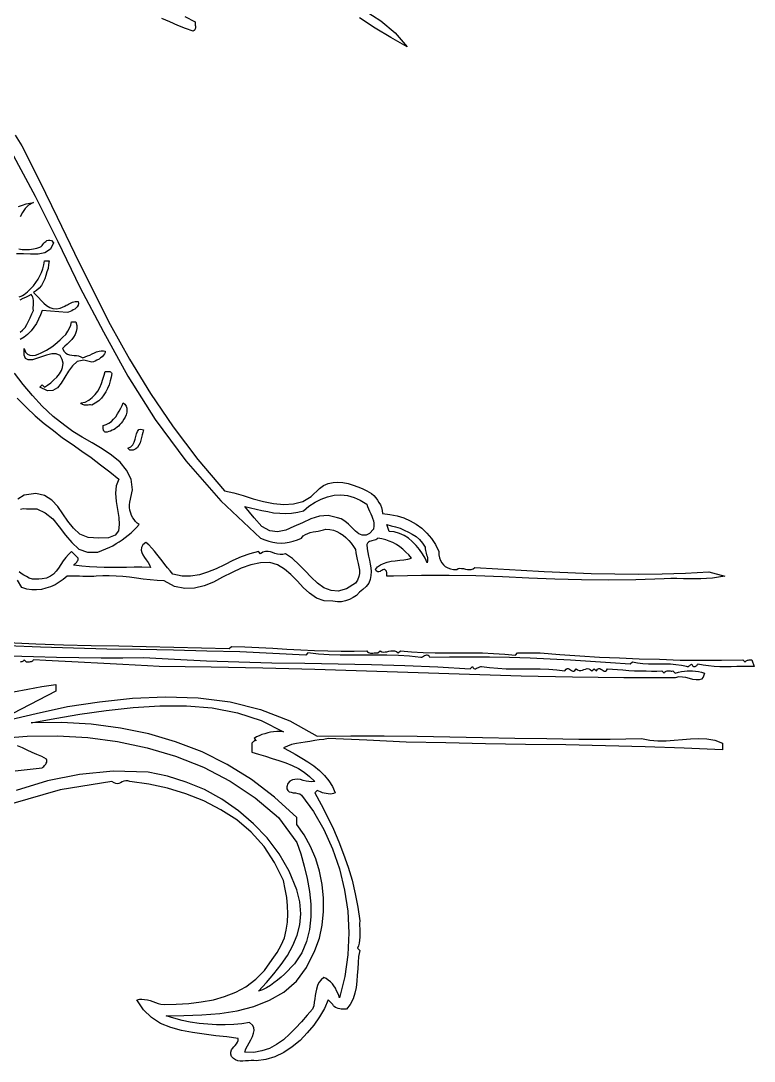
# Model space of a CAD drawing. Extents: x 0.02 to 8.71, y 0.02 to 7.01.
# Drawn here: x 6.559 to 8.715, y 0.482 to 3.54 of the extents above; entities that cross this region are included whole.
import ezdxf

# ---------------------------------------------------------------- set-up
doc = ezdxf.new("R2010")
doc.units = 0
doc.layers.add('1', color=7, linetype='Continuous')

msp = doc.modelspace()

# ---------------------------------------------------------------- linework, layer by layer
for points in [[(7.041, 3.552), (7.072, 3.536), (7.072, 3.533), (7.072, 3.53), (7.072, 3.527), (7.073, 3.524), (7.073, 3.521), (7.073, 3.518), (7.072, 3.516), (7.071, 3.513), (7.069, 3.511), (7.066, 3.509), (7.043, 3.517), (7.021, 3.526), (6.997, 3.536), (6.974, 3.546)], [(7.568, 3.571), (7.617, 3.539), (7.66, 3.504), (7.695, 3.463), (7.647, 3.49), (7.601, 3.518), (7.555, 3.548)], [(6.542, 3.203), (6.562, 3.172), (6.615, 3.067), (6.666, 2.962), (6.717, 2.857), (6.769, 2.752), (6.822, 2.647), (6.879, 2.545), (6.94, 2.444), (7.007, 2.346), (7.079, 2.25), (7.158, 2.158), (7.185, 2.152), (7.213, 2.144), (7.242, 2.135), (7.272, 2.127), (7.302, 2.121), (7.332, 2.118), (7.361, 2.12), (7.388, 2.127), (7.413, 2.142), (7.437, 2.165), (7.449, 2.174), (7.463, 2.18), (7.477, 2.183), (7.491, 2.184), (7.506, 2.183), (7.521, 2.18), (7.536, 2.175), (7.55, 2.17), (7.563, 2.165), (7.576, 2.158), (7.583, 2.154), (7.59, 2.15), (7.597, 2.144), (7.603, 2.138), (7.608, 2.131), (7.612, 2.124), (7.616, 2.117), (7.619, 2.109), (7.621, 2.1), (7.622, 2.092), (7.644, 2.089), (7.665, 2.085), (7.685, 2.079), (7.704, 2.07), (7.721, 2.06), (7.738, 2.048), (7.753, 2.034), (7.766, 2.018), (7.778, 2), (7.788, 1.98), (7.788, 1.97), (7.79, 1.961), (7.793, 1.953), (7.797, 1.947), (7.802, 1.941), (7.807, 1.936), (7.814, 1.932), (7.822, 1.929), (7.831, 1.927), (7.841, 1.927), (7.845, 1.93), (7.85, 1.931), (7.855, 1.93), (7.86, 1.93), (7.866, 1.928), (7.872, 1.927), (7.878, 1.927), (7.883, 1.927), (7.889, 1.929), (7.894, 1.933), (7.961, 1.929), (8.03, 1.925), (8.098, 1.921), (8.167, 1.918), (8.236, 1.915), (8.305, 1.914), (8.375, 1.913), (8.444, 1.914), (8.513, 1.916), (8.582, 1.92), (8.629, 1.907), (8.61, 1.904), (8.592, 1.902), (8.575, 1.901), (8.558, 1.9), (8.541, 1.9), (8.524, 1.9), (8.507, 1.9), (8.488, 1.901), (8.47, 1.901), (8.45, 1.9), (8.367, 1.897), (8.286, 1.896), (8.207, 1.897), (8.129, 1.899), (8.052, 1.902), (7.975, 1.905), (7.897, 1.908), (7.818, 1.909), (7.737, 1.909), (7.655, 1.907), (7.635, 1.907), (7.635, 1.91), (7.635, 1.913), (7.635, 1.915), (7.635, 1.918), (7.634, 1.92), (7.634, 1.922), (7.632, 1.924), (7.631, 1.925), (7.629, 1.927), (7.626, 1.927), (7.623, 1.926), (7.62, 1.924), (7.617, 1.923), (7.615, 1.921), (7.612, 1.92), (7.609, 1.92), (7.607, 1.921), (7.604, 1.923), (7.602, 1.927), (7.608, 1.935), (7.616, 1.941), (7.625, 1.945), (7.636, 1.949), (7.648, 1.951), (7.66, 1.952), (7.673, 1.954), (7.685, 1.955), (7.697, 1.957), (7.708, 1.96), (7.7, 1.97), (7.691, 1.978), (7.682, 1.987), (7.673, 1.994), (7.663, 2), (7.653, 2.006), (7.642, 2.01), (7.632, 2.014), (7.62, 2.017), (7.609, 2.019), (7.606, 2.016), (7.603, 2.014), (7.599, 2.013), (7.595, 2.012), (7.591, 2.011), (7.588, 2.01), (7.584, 2.009), (7.581, 2.007), (7.578, 2.004), (7.576, 2), (7.577, 1.988), (7.579, 1.977), (7.581, 1.966), (7.584, 1.954), (7.586, 1.943), (7.588, 1.932), (7.589, 1.921), (7.588, 1.909), (7.586, 1.898), (7.582, 1.887), (7.574, 1.877), (7.564, 1.868), (7.555, 1.86), (7.546, 1.851), (7.536, 1.845), (7.525, 1.839), (7.514, 1.835), (7.502, 1.832), (7.49, 1.832), (7.476, 1.834), (7.451, 1.835), (7.428, 1.843), (7.408, 1.857), (7.389, 1.874), (7.372, 1.893), (7.353, 1.912), (7.334, 1.928), (7.314, 1.941), (7.291, 1.948), (7.264, 1.947), (7.235, 1.941), (7.207, 1.931), (7.18, 1.918), (7.152, 1.904), (7.125, 1.89), (7.098, 1.879), (7.07, 1.872), (7.041, 1.871), (7.011, 1.877), (6.98, 1.894), (6.96, 1.895), (6.939, 1.897), (6.919, 1.899), (6.899, 1.902), (6.879, 1.904), (6.859, 1.906), (6.839, 1.907), (6.819, 1.908), (6.8, 1.908), (6.781, 1.907), (6.774, 1.906), (6.766, 1.906), (6.758, 1.906), (6.75, 1.906), (6.741, 1.906), (6.732, 1.907), (6.722, 1.907), (6.713, 1.907), (6.704, 1.907), (6.695, 1.907), (6.684, 1.898), (6.672, 1.89), (6.66, 1.882), (6.646, 1.876), (6.633, 1.872), (6.62, 1.868), (6.605, 1.867), (6.591, 1.867), (6.577, 1.869), (6.562, 1.874), (6.549, 1.896)], [(6.552, 2.994), (6.564, 2.998), (6.575, 3.002), (6.586, 3.004), (6.596, 3.006), (6.582, 2.998), (6.572, 2.988), (6.564, 2.976), (6.557, 2.963)], [(6.553, 2.869), (6.563, 2.867), (6.574, 2.867), (6.585, 2.867), (6.596, 2.869), (6.606, 2.871), (6.615, 2.874), (6.619, 2.876), (6.622, 2.879), (6.624, 2.882), (6.627, 2.886), (6.63, 2.889), (6.633, 2.891), (6.636, 2.894), (6.64, 2.895), (6.644, 2.895), (6.649, 2.894), (6.655, 2.887), (6.646, 2.868), (6.63, 2.858), (6.61, 2.854), (6.588, 2.854), (6.567, 2.855), (6.546, 2.855)], [(6.554, 2.728), (6.56, 2.73), (6.564, 2.732), (6.569, 2.735), (6.579, 2.743), (6.588, 2.752), (6.596, 2.761), (6.603, 2.77), (6.61, 2.78), (6.615, 2.79), (6.62, 2.8), (6.624, 2.811), (6.627, 2.822), (6.629, 2.834), (6.642, 2.834), (6.64, 2.823), (6.639, 2.812), (6.636, 2.802), (6.633, 2.791), (6.63, 2.781), (6.625, 2.771), (6.62, 2.762), (6.613, 2.754), (6.605, 2.747), (6.596, 2.741), (6.603, 2.734), (6.611, 2.726), (6.619, 2.718), (6.627, 2.71), (6.635, 2.703), (6.644, 2.697), (6.653, 2.694), (6.664, 2.693), (6.675, 2.695), (6.688, 2.701), (6.692, 2.704), (6.696, 2.705), (6.699, 2.707), (6.703, 2.709), (6.707, 2.711), (6.711, 2.713), (6.715, 2.714), (6.719, 2.715), (6.723, 2.715), (6.728, 2.715), (6.729, 2.709), (6.728, 2.704), (6.725, 2.699), (6.722, 2.696), (6.718, 2.692), (6.713, 2.69), (6.709, 2.687), (6.704, 2.685), (6.699, 2.683), (6.695, 2.682), (6.622, 2.688), (6.617, 2.675), (6.611, 2.663), (6.605, 2.65), (6.597, 2.639), (6.589, 2.628), (6.579, 2.618), (6.569, 2.61), (6.557, 2.603)], [(6.557, 2.624), (6.564, 2.63), (6.572, 2.638), (6.577, 2.647), (6.582, 2.657), (6.587, 2.667), (6.591, 2.678), (6.596, 2.688), (6.595, 2.693), (6.595, 2.698), (6.596, 2.703), (6.596, 2.708), (6.596, 2.713), (6.596, 2.718), (6.595, 2.723), (6.594, 2.727), (6.592, 2.731), (6.589, 2.735), (6.581, 2.73), (6.573, 2.726), (6.565, 2.723), (6.556, 2.719)], [(6.721, 2.655), (6.724, 2.644), (6.724, 2.635), (6.722, 2.626), (6.719, 2.618), (6.714, 2.61), (6.709, 2.603), (6.702, 2.596), (6.695, 2.589), (6.688, 2.583), (6.682, 2.576), (6.686, 2.568), (6.691, 2.563), (6.696, 2.56), (6.702, 2.558), (6.709, 2.557), (6.716, 2.556), (6.723, 2.556), (6.729, 2.555), (6.735, 2.552), (6.741, 2.549), (6.748, 2.552), (6.755, 2.555), (6.762, 2.557), (6.769, 2.561), (6.776, 2.564), (6.782, 2.567), (6.789, 2.569), (6.795, 2.57), (6.802, 2.57), (6.807, 2.569), (6.807, 2.565), (6.805, 2.561), (6.802, 2.557), (6.798, 2.552), (6.793, 2.549), (6.789, 2.545), (6.783, 2.542), (6.778, 2.539), (6.773, 2.537), (6.768, 2.536), (6.744, 2.542), (6.725, 2.538), (6.711, 2.526), (6.699, 2.51), (6.688, 2.492), (6.678, 2.475), (6.667, 2.461), (6.653, 2.453), (6.637, 2.452), (6.615, 2.463), (6.622, 2.47), (6.629, 2.463), (6.637, 2.469), (6.647, 2.476), (6.656, 2.484), (6.665, 2.492), (6.673, 2.502), (6.679, 2.512), (6.682, 2.521), (6.684, 2.533), (6.681, 2.544), (6.675, 2.556), (6.663, 2.561), (6.65, 2.561), (6.635, 2.557), (6.62, 2.552), (6.605, 2.547), (6.593, 2.543), (6.581, 2.543), (6.573, 2.547), (6.569, 2.557), (6.569, 2.576), (6.573, 2.566), (6.579, 2.56), (6.586, 2.557), (6.593, 2.556), (6.602, 2.557), (6.61, 2.56), (6.619, 2.564), (6.627, 2.568), (6.635, 2.572), (6.642, 2.576), (6.65, 2.581), (6.659, 2.588), (6.667, 2.595), (6.675, 2.602), (6.683, 2.61), (6.691, 2.618), (6.697, 2.627), (6.702, 2.636), (6.706, 2.645), (6.708, 2.655), (6.721, 2.655)], [(6.827, 2.503), (6.825, 2.492), (6.822, 2.481), (6.819, 2.47), (6.814, 2.459), (6.809, 2.449), (6.803, 2.44), (6.796, 2.431), (6.788, 2.423), (6.778, 2.416), (6.768, 2.41), (6.764, 2.411), (6.761, 2.411), (6.757, 2.41), (6.753, 2.41), (6.75, 2.41), (6.746, 2.41), (6.743, 2.411), (6.74, 2.412), (6.737, 2.414), (6.735, 2.417), (6.748, 2.419), (6.759, 2.425), (6.769, 2.432), (6.778, 2.441), (6.785, 2.451), (6.791, 2.462), (6.796, 2.474), (6.8, 2.486), (6.804, 2.498), (6.807, 2.509), (6.81, 2.509), (6.813, 2.509), (6.816, 2.509), (6.819, 2.509), (6.821, 2.509), (6.823, 2.508), (6.824, 2.507), (6.826, 2.505), (6.827, 2.503)], [(6.854, 2.357), (6.85, 2.353), (6.846, 2.348), (6.842, 2.345), (6.837, 2.341), (6.833, 2.338), (6.828, 2.336), (6.823, 2.334), (6.818, 2.333), (6.813, 2.331), (6.807, 2.331), (6.805, 2.332), (6.804, 2.334), (6.802, 2.335), (6.802, 2.337), (6.801, 2.339), (6.801, 2.342), (6.801, 2.345), (6.801, 2.348), (6.801, 2.35), (6.81, 2.353), (6.818, 2.357), (6.826, 2.362), (6.832, 2.369), (6.838, 2.376), (6.843, 2.384), (6.848, 2.392), (6.853, 2.401), (6.857, 2.409), (6.86, 2.417), (6.865, 2.413), (6.869, 2.407), (6.871, 2.401), (6.871, 2.395), (6.871, 2.389), (6.869, 2.382), (6.866, 2.375), (6.862, 2.369), (6.858, 2.362), (6.854, 2.357)], [(6.92, 2.337), (6.918, 2.33), (6.916, 2.323), (6.914, 2.315), (6.912, 2.307), (6.91, 2.299), (6.906, 2.292), (6.902, 2.286), (6.897, 2.282), (6.889, 2.278), (6.88, 2.278), (6.874, 2.284), (6.882, 2.287), (6.888, 2.293), (6.892, 2.301), (6.895, 2.31), (6.897, 2.318), (6.899, 2.326), (6.902, 2.333), (6.906, 2.338), (6.912, 2.339), (6.92, 2.337)], [(6.521, 1.712), (6.603, 1.709), (6.685, 1.706), (6.766, 1.704), (6.847, 1.703), (6.928, 1.701), (7.009, 1.699), (7.09, 1.697), (7.172, 1.695), (7.178, 1.701), (7.218, 1.7), (7.259, 1.698), (7.3, 1.696), (7.341, 1.693), (7.382, 1.691), (7.422, 1.689), (7.462, 1.688), (7.501, 1.687), (7.539, 1.687), (7.576, 1.688), (7.578, 1.685), (7.581, 1.683), (7.584, 1.682), (7.587, 1.681), (7.591, 1.681), (7.594, 1.681), (7.598, 1.682), (7.602, 1.682), (7.605, 1.682), (7.609, 1.682), (7.615, 1.688), (7.62, 1.685), (7.625, 1.684), (7.63, 1.685), (7.635, 1.685), (7.641, 1.687), (7.647, 1.688), (7.653, 1.688), (7.658, 1.688), (7.663, 1.686), (7.668, 1.682), (7.675, 1.688), (7.708, 1.685), (7.742, 1.683), (7.777, 1.682), (7.812, 1.682), (7.847, 1.682), (7.882, 1.682), (7.916, 1.682), (7.949, 1.68), (7.982, 1.678), (8.013, 1.675), (8.019, 1.682), (8.024, 1.682), (8.03, 1.682), (8.037, 1.682), (8.045, 1.682), (8.052, 1.682), (8.06, 1.682), (8.068, 1.682), (8.075, 1.682), (8.081, 1.682), (8.086, 1.682), (8.144, 1.677), (8.202, 1.673), (8.26, 1.669), (8.319, 1.667), (8.377, 1.664), (8.437, 1.663), (8.497, 1.661), (8.557, 1.661), (8.619, 1.661), (8.682, 1.662), (8.688, 1.655), (8.689, 1.657), (8.691, 1.659), (8.693, 1.66), (8.695, 1.661), (8.697, 1.661), (8.7, 1.662), (8.702, 1.662), (8.705, 1.662), (8.708, 1.662), (8.715, 1.642), (8.698, 1.642), (8.681, 1.642), (8.664, 1.642), (8.647, 1.641), (8.63, 1.641), (8.614, 1.641), (8.597, 1.642), (8.581, 1.644), (8.565, 1.646), (8.549, 1.649), (8.548, 1.647), (8.546, 1.646), (8.545, 1.644), (8.543, 1.643), (8.542, 1.642), (8.54, 1.641), (8.538, 1.641), (8.536, 1.642), (8.534, 1.646), (8.532, 1.648), (8.531, 1.648), (8.529, 1.647), (8.527, 1.646), (8.525, 1.644), (8.523, 1.643), (8.521, 1.641), (8.519, 1.641), (8.516, 1.642), (8.501, 1.645), (8.485, 1.647), (8.469, 1.649), (8.453, 1.649), (8.437, 1.649), (8.42, 1.649), (8.404, 1.649), (8.388, 1.65), (8.372, 1.652), (8.357, 1.655), (8.35, 1.649), (8.293, 1.653), (8.234, 1.657), (8.175, 1.661), (8.115, 1.663), (8.056, 1.666), (7.996, 1.668), (7.937, 1.669), (7.878, 1.669), (7.819, 1.669), (7.761, 1.668), (7.759, 1.672), (7.757, 1.674), (7.754, 1.675), (7.752, 1.675), (7.749, 1.674), (7.746, 1.673), (7.743, 1.671), (7.74, 1.669), (7.737, 1.668), (7.735, 1.668), (7.702, 1.672), (7.669, 1.674), (7.635, 1.675), (7.6, 1.675), (7.566, 1.675), (7.532, 1.675), (7.498, 1.675), (7.466, 1.676), (7.434, 1.678), (7.403, 1.682), (7.397, 1.675), (7.3, 1.68), (7.203, 1.685), (7.106, 1.687), (7.008, 1.69), (6.91, 1.692), (6.812, 1.693), (6.714, 1.696), (6.617, 1.699), (6.52, 1.703)], [(6.528, 1.673), (6.596, 1.671), (6.664, 1.669), (6.73, 1.668), (6.795, 1.667), (6.859, 1.667), (6.92, 1.668), (7.011, 1.663), (7.105, 1.659), (7.2, 1.656), (7.297, 1.653), (7.394, 1.652), (7.492, 1.65), (7.59, 1.648), (7.688, 1.645), (7.785, 1.641), (7.88, 1.635), (7.887, 1.642), (7.889, 1.638), (7.891, 1.636), (7.894, 1.635), (7.896, 1.635), (7.899, 1.637), (7.902, 1.638), (7.905, 1.639), (7.908, 1.641), (7.911, 1.642), (7.913, 1.642), (7.937, 1.639), (7.961, 1.637), (7.986, 1.635), (8.011, 1.635), (8.036, 1.635), (8.061, 1.635), (8.086, 1.635), (8.111, 1.634), (8.135, 1.632), (8.158, 1.629), (8.162, 1.634), (8.165, 1.636), (8.168, 1.636), (8.172, 1.634), (8.175, 1.632), (8.178, 1.63), (8.182, 1.628), (8.185, 1.628), (8.188, 1.63), (8.192, 1.635), (8.196, 1.632), (8.2, 1.63), (8.205, 1.63), (8.21, 1.631), (8.214, 1.633), (8.219, 1.634), (8.224, 1.636), (8.229, 1.635), (8.233, 1.633), (8.238, 1.629), (8.245, 1.635), (8.251, 1.629), (8.254, 1.634), (8.258, 1.636), (8.261, 1.636), (8.264, 1.634), (8.268, 1.632), (8.271, 1.63), (8.274, 1.628), (8.278, 1.628), (8.281, 1.63), (8.284, 1.635), (8.298, 1.634), (8.313, 1.633), (8.329, 1.632), (8.346, 1.63), (8.363, 1.629), (8.38, 1.629), (8.397, 1.629), (8.413, 1.628), (8.429, 1.628), (8.443, 1.629), (8.45, 1.622), (8.451, 1.625), (8.454, 1.627), (8.456, 1.628), (8.459, 1.629), (8.461, 1.629), (8.465, 1.629), (8.468, 1.629), (8.471, 1.628), (8.473, 1.628), (8.476, 1.629), (8.483, 1.622), (8.492, 1.625), (8.501, 1.627), (8.51, 1.628), (8.518, 1.629), (8.526, 1.629), (8.534, 1.629), (8.542, 1.628), (8.551, 1.627), (8.56, 1.625), (8.569, 1.622), (8.565, 1.611), (8.56, 1.605), (8.553, 1.603), (8.544, 1.603), (8.535, 1.604), (8.525, 1.607), (8.514, 1.61), (8.504, 1.611), (8.493, 1.612), (8.483, 1.609), (8.332, 1.609), (8.181, 1.611), (8.03, 1.614), (7.878, 1.618), (7.727, 1.623), (7.575, 1.628), (7.423, 1.633), (7.271, 1.637), (7.119, 1.64), (6.966, 1.642), (6.931, 1.644), (6.895, 1.646), (6.859, 1.648), (6.822, 1.65), (6.784, 1.652), (6.746, 1.654), (6.709, 1.656), (6.67, 1.658), (6.633, 1.66), (6.596, 1.662), (6.594, 1.66), (6.593, 1.658), (6.591, 1.657), (6.589, 1.656), (6.587, 1.656), (6.584, 1.655), (6.581, 1.655), (6.579, 1.655), (6.576, 1.655), (6.569, 1.662), (6.568, 1.66), (6.566, 1.658), (6.564, 1.657), (6.562, 1.656), (6.56, 1.656), (6.557, 1.655)], [(6.538, 1.567), (6.58, 1.575), (6.621, 1.583), (6.662, 1.589), (6.662, 1.569), (6.509, 1.49)], [(6.516, 1.483), (6.604, 1.504), (6.696, 1.524), (6.79, 1.538), (6.887, 1.549), (6.984, 1.553), (7.08, 1.55), (7.174, 1.538), (7.264, 1.516), (7.35, 1.482), (7.43, 1.437), (7.529, 1.438), (7.627, 1.438), (7.724, 1.437), (7.82, 1.435), (7.916, 1.433), (8.011, 1.431), (8.105, 1.43), (8.199, 1.428), (8.292, 1.428), (8.384, 1.43), (8.408, 1.425), (8.432, 1.423), (8.456, 1.423), (8.48, 1.425), (8.504, 1.427), (8.528, 1.429), (8.552, 1.43), (8.576, 1.429), (8.599, 1.425), (8.622, 1.417), (8.622, 1.397), (8.509, 1.402), (8.394, 1.406), (8.278, 1.409), (8.161, 1.412), (8.043, 1.413), (7.925, 1.415), (7.808, 1.418), (7.692, 1.42), (7.576, 1.425), (7.463, 1.43), (7.45, 1.427), (7.436, 1.426), (7.423, 1.424), (7.409, 1.422), (7.395, 1.42), (7.382, 1.418), (7.369, 1.416), (7.355, 1.413), (7.343, 1.408), (7.331, 1.403), (7.348, 1.394), (7.366, 1.384), (7.385, 1.373), (7.403, 1.362), (7.42, 1.35), (7.437, 1.336), (7.452, 1.322), (7.465, 1.306), (7.475, 1.289), (7.483, 1.271), (7.478, 1.269), (7.474, 1.268), (7.468, 1.267), (7.463, 1.268), (7.457, 1.269), (7.451, 1.27), (7.446, 1.271), (7.44, 1.274), (7.435, 1.276), (7.43, 1.278), (7.423, 1.271), (7.442, 1.236), (7.461, 1.2), (7.478, 1.164), (7.494, 1.127), (7.508, 1.09), (7.521, 1.052), (7.533, 1.014), (7.542, 0.974), (7.55, 0.935), (7.556, 0.894), (7.555, 0.887), (7.555, 0.88), (7.556, 0.872), (7.556, 0.864), (7.556, 0.855), (7.556, 0.846), (7.555, 0.838), (7.554, 0.829), (7.552, 0.821), (7.549, 0.814), (7.556, 0.807), (7.552, 0.79), (7.551, 0.772), (7.55, 0.753), (7.548, 0.735), (7.547, 0.717), (7.545, 0.699), (7.541, 0.682), (7.536, 0.665), (7.527, 0.649), (7.516, 0.635), (7.511, 0.635), (7.506, 0.635), (7.501, 0.635), (7.497, 0.636), (7.492, 0.637), (7.487, 0.639), (7.484, 0.64), (7.48, 0.643), (7.478, 0.645), (7.476, 0.649), (7.463, 0.662), (7.452, 0.637), (7.437, 0.612), (7.42, 0.588), (7.401, 0.565), (7.38, 0.543), (7.357, 0.524), (7.332, 0.508), (7.306, 0.495), (7.279, 0.487), (7.251, 0.483), (7.244, 0.484), (7.236, 0.484), (7.228, 0.483), (7.22, 0.483), (7.212, 0.482), (7.204, 0.482), (7.197, 0.483), (7.19, 0.486), (7.184, 0.49), (7.178, 0.496), (7.176, 0.503), (7.176, 0.509), (7.178, 0.515), (7.181, 0.519), (7.185, 0.524), (7.189, 0.528), (7.193, 0.533), (7.196, 0.538), (7.198, 0.543), (7.198, 0.549), (7.165, 0.554), (7.132, 0.557), (7.098, 0.561), (7.064, 0.566), (7.031, 0.572), (7, 0.581), (6.97, 0.593), (6.943, 0.61), (6.92, 0.633), (6.9, 0.662), (6.908, 0.664), (6.915, 0.664), (6.923, 0.663), (6.931, 0.662), (6.939, 0.66), (6.947, 0.657), (6.955, 0.654), (6.963, 0.652), (6.971, 0.65), (6.98, 0.649), (7.016, 0.65), (7.053, 0.652), (7.089, 0.656), (7.125, 0.662), (7.158, 0.672), (7.191, 0.685), (7.221, 0.701), (7.25, 0.723), (7.275, 0.749), (7.298, 0.781), (7.313, 0.801), (7.324, 0.823), (7.334, 0.845), (7.339, 0.867), (7.343, 0.891), (7.344, 0.915), (7.343, 0.939), (7.341, 0.963), (7.336, 0.988), (7.331, 1.013), (7.305, 1.066), (7.274, 1.113), (7.236, 1.155), (7.194, 1.191), (7.147, 1.221), (7.097, 1.247), (7.044, 1.268), (6.99, 1.284), (6.935, 1.296), (6.88, 1.304), (6.874, 1.306), (6.868, 1.306), (6.862, 1.305), (6.857, 1.303), (6.852, 1.3), (6.847, 1.298), (6.843, 1.297), (6.838, 1.298), (6.833, 1.3), (6.827, 1.304), (6.675, 1.279), (6.529, 1.237)]]:
    msp.add_lwpolyline(points)
at = {"layer": '1'}
for points in [[(6.531, 3.155), (6.601, 3.024), (6.668, 2.891), (6.733, 2.757), (6.802, 2.625), (6.874, 2.495), (6.954, 2.368), (7.044, 2.246), (7.147, 2.129), (7.264, 2.019), (7.276, 2.014), (7.288, 2.01), (7.3, 2.007), (7.312, 2.005), (7.324, 2.004), (7.336, 2.005), (7.348, 2.007), (7.36, 2.01), (7.372, 2.014), (7.384, 2.019), (7.389, 2.026), (7.396, 2.03), (7.403, 2.033), (7.41, 2.036), (7.418, 2.038), (7.426, 2.039), (7.433, 2.04), (7.441, 2.042), (7.449, 2.044), (7.456, 2.046), (7.467, 2.045), (7.478, 2.043), (7.488, 2.039), (7.497, 2.034), (7.507, 2.028), (7.515, 2.021), (7.523, 2.012), (7.53, 2.004), (7.537, 1.995), (7.543, 1.986), (7.544, 1.976), (7.546, 1.966), (7.548, 1.956), (7.551, 1.945), (7.553, 1.935), (7.555, 1.925), (7.555, 1.915), (7.553, 1.906), (7.549, 1.896), (7.543, 1.887), (7.516, 1.87), (7.492, 1.863), (7.471, 1.865), (7.45, 1.873), (7.431, 1.887), (7.413, 1.904), (7.395, 1.923), (7.377, 1.941), (7.358, 1.959), (7.337, 1.973), (7.329, 1.971), (7.321, 1.971), (7.314, 1.972), (7.306, 1.974), (7.299, 1.977), (7.293, 1.979), (7.286, 1.98), (7.278, 1.98), (7.271, 1.978), (7.264, 1.973), (7.258, 1.98), (7.232, 1.973), (7.207, 1.964), (7.182, 1.953), (7.158, 1.941), (7.133, 1.929), (7.108, 1.919), (7.084, 1.911), (7.058, 1.907), (7.033, 1.907), (7.006, 1.913), (6.998, 1.923), (6.99, 1.932), (6.982, 1.942), (6.975, 1.952), (6.967, 1.962), (6.959, 1.972), (6.952, 1.981), (6.944, 1.99), (6.935, 1.999), (6.927, 2.006), (6.918, 1.999), (6.914, 1.992), (6.913, 1.984), (6.915, 1.977), (6.918, 1.97), (6.923, 1.962), (6.928, 1.955), (6.933, 1.948), (6.937, 1.941), (6.94, 1.933), (6.915, 1.934), (6.892, 1.934), (6.87, 1.933), (6.848, 1.933), (6.826, 1.933), (6.804, 1.933), (6.783, 1.934), (6.761, 1.935), (6.738, 1.937), (6.715, 1.94), (6.716, 1.942), (6.718, 1.944), (6.72, 1.945), (6.722, 1.947), (6.724, 1.949), (6.725, 1.951), (6.727, 1.953), (6.728, 1.955), (6.728, 1.957), (6.728, 1.96), (6.708, 1.98), (6.699, 1.971), (6.691, 1.962), (6.684, 1.952), (6.677, 1.942), (6.67, 1.931), (6.663, 1.922), (6.655, 1.913), (6.646, 1.907), (6.635, 1.902), (6.622, 1.9), (6.612, 1.899), (6.602, 1.899), (6.593, 1.899), (6.584, 1.902), (6.576, 1.906), (6.568, 1.91), (6.56, 1.915), (6.554, 1.92)], [(6.558, 2.104), (6.566, 2.106), (6.576, 2.105), (6.606, 2.105), (6.631, 2.094), (6.653, 2.076), (6.672, 2.052), (6.69, 2.028), (6.709, 2.006), (6.73, 1.987), (6.755, 1.978), (6.785, 1.978), (6.821, 1.993), (6.83, 1.997), (6.839, 2.003), (6.848, 2.008), (6.857, 2.014), (6.866, 2.021), (6.875, 2.028), (6.883, 2.035), (6.891, 2.043), (6.899, 2.05), (6.907, 2.059), (6.901, 2.063), (6.896, 2.068), (6.892, 2.074), (6.888, 2.079), (6.884, 2.086), (6.882, 2.093), (6.88, 2.101), (6.879, 2.109), (6.879, 2.117), (6.88, 2.125), (6.887, 2.161), (6.883, 2.192), (6.87, 2.219), (6.851, 2.242), (6.826, 2.263), (6.798, 2.282), (6.769, 2.299), (6.739, 2.316), (6.712, 2.333), (6.688, 2.35), (6.654, 2.377), (6.622, 2.407), (6.593, 2.438), (6.566, 2.471), (6.54, 2.504)], [(6.548, 2.431), (6.576, 2.403)], [(6.576, 2.403), (6.601, 2.379), (6.628, 2.356), (6.655, 2.335), (6.682, 2.314), (6.71, 2.295), (6.738, 2.275), (6.766, 2.256), (6.793, 2.235), (6.821, 2.214), (6.847, 2.192), (6.839, 2.173), (6.837, 2.151), (6.839, 2.127), (6.843, 2.103), (6.847, 2.08), (6.848, 2.059), (6.846, 2.041), (6.836, 2.028), (6.817, 2.02), (6.788, 2.019), (6.757, 2.021), (6.733, 2.031), (6.714, 2.048), (6.697, 2.069), (6.683, 2.091), (6.668, 2.112), (6.65, 2.131), (6.629, 2.144), (6.603, 2.15), (6.569, 2.145), (6.55, 2.134)], [(7.576, 2.119), (7.578, 2.112), (7.581, 2.105), (7.584, 2.098), (7.588, 2.091), (7.591, 2.084), (7.593, 2.078), (7.596, 2.07), (7.597, 2.063), (7.597, 2.055), (7.596, 2.046), (7.584, 2.033), (7.574, 2.028), (7.563, 2.028), (7.553, 2.032), (7.543, 2.04), (7.532, 2.05), (7.522, 2.06), (7.512, 2.069), (7.501, 2.076), (7.49, 2.079), (7.463, 2.086), (7.437, 2.084), (7.412, 2.076), (7.387, 2.064), (7.362, 2.053), (7.338, 2.043), (7.314, 2.038), (7.291, 2.041), (7.268, 2.053), (7.245, 2.079), (7.218, 2.112), (7.234, 2.108), (7.251, 2.104), (7.268, 2.1), (7.285, 2.097), (7.302, 2.094), (7.32, 2.093), (7.338, 2.092), (7.355, 2.093), (7.373, 2.095), (7.39, 2.099), (7.406, 2.113), (7.424, 2.125), (7.442, 2.134), (7.461, 2.141), (7.48, 2.145), (7.5, 2.146), (7.519, 2.144), (7.539, 2.139), (7.557, 2.131), (7.576, 2.119)], [(7.748, 1.993), (7.748, 1.988), (7.749, 1.983), (7.75, 1.979), (7.751, 1.975), (7.752, 1.97), (7.754, 1.966), (7.755, 1.961), (7.755, 1.957), (7.755, 1.952), (7.754, 1.947), (7.748, 1.96), (7.74, 1.973), (7.731, 1.986), (7.721, 1.998), (7.71, 2.009), (7.699, 2.019), (7.686, 2.027), (7.672, 2.033), (7.657, 2.038), (7.642, 2.039), (7.635, 2.059), (7.648, 2.055), (7.661, 2.052), (7.674, 2.048), (7.686, 2.043), (7.699, 2.037), (7.71, 2.031), (7.721, 2.024), (7.731, 2.015), (7.74, 2.004), (7.748, 1.993)], [(7.331, 1.45), (7.321, 1.451), (7.312, 1.451), (7.302, 1.45), (7.293, 1.449), (7.285, 1.447), (7.276, 1.444), (7.268, 1.442), (7.26, 1.438), (7.252, 1.435), (7.245, 1.43), (7.251, 1.423), (7.249, 1.424), (7.247, 1.424), (7.245, 1.423), (7.244, 1.422), (7.242, 1.421), (7.241, 1.42), (7.239, 1.418), (7.238, 1.417), (7.238, 1.39), (7.258, 1.384), (7.278, 1.378), (7.298, 1.372), (7.318, 1.366), (7.338, 1.359), (7.357, 1.351), (7.375, 1.342), (7.392, 1.331), (7.408, 1.319), (7.423, 1.304), (7.415, 1.303), (7.406, 1.304), (7.398, 1.305), (7.389, 1.307), (7.381, 1.31), (7.373, 1.311), (7.365, 1.31), (7.358, 1.309), (7.35, 1.305), (7.344, 1.298), (7.341, 1.288), (7.341, 1.282), (7.344, 1.278), (7.348, 1.274), (7.354, 1.273), (7.36, 1.271), (7.367, 1.271), (7.373, 1.269), (7.379, 1.268), (7.384, 1.264), (7.419, 1.216), (7.45, 1.163), (7.475, 1.106), (7.496, 1.047), (7.511, 0.985), (7.52, 0.923), (7.523, 0.859), (7.52, 0.795), (7.512, 0.731), (7.496, 0.668), (7.494, 0.675), (7.491, 0.682), (7.487, 0.689), (7.484, 0.697), (7.479, 0.703), (7.475, 0.709), (7.469, 0.715), (7.463, 0.72), (7.457, 0.725), (7.45, 0.728), (7.442, 0.721), (7.435, 0.713), (7.431, 0.704), (7.428, 0.694), (7.426, 0.685), (7.424, 0.675), (7.423, 0.665), (7.421, 0.655), (7.42, 0.645), (7.417, 0.635), (7.401, 0.617), (7.384, 0.598), (7.367, 0.579), (7.35, 0.562), (7.331, 0.545), (7.311, 0.531), (7.29, 0.519), (7.268, 0.512), (7.244, 0.508), (7.218, 0.509), (7.221, 0.518), (7.225, 0.527), (7.23, 0.536), (7.235, 0.545), (7.24, 0.555), (7.243, 0.564), (7.245, 0.572), (7.244, 0.581), (7.24, 0.588), (7.231, 0.596), (7.209, 0.592), (7.185, 0.59), (7.16, 0.589), (7.134, 0.589), (7.109, 0.591), (7.083, 0.593), (7.057, 0.597), (7.033, 0.602), (7.009, 0.608), (6.986, 0.615), (7.038, 0.616), (7.091, 0.618), (7.144, 0.622), (7.195, 0.63), (7.244, 0.643), (7.29, 0.661), (7.332, 0.685), (7.369, 0.717), (7.399, 0.757), (7.423, 0.807), (7.437, 0.844), (7.445, 0.882), (7.449, 0.922), (7.449, 0.961), (7.445, 1.001), (7.437, 1.04), (7.426, 1.077), (7.411, 1.113), (7.392, 1.147), (7.37, 1.178), (7.37, 1.198), (7.305, 1.258), (7.237, 1.31), (7.166, 1.354), (7.092, 1.391), (7.014, 1.421), (6.935, 1.444), (6.852, 1.461), (6.766, 1.472), (6.679, 1.477), (6.589, 1.476), (6.659, 1.489), (6.733, 1.502), (6.81, 1.513), (6.889, 1.521), (6.968, 1.526), (7.046, 1.526), (7.122, 1.52), (7.196, 1.506), (7.266, 1.483), (7.331, 1.45)], [(6.49, 1.43), (6.578, 1.437), (6.667, 1.438), (6.756, 1.433), (6.843, 1.422), (6.93, 1.403), (7.014, 1.378), (7.096, 1.346), (7.174, 1.305), (7.248, 1.256), (7.317, 1.198), (7.37, 1.125)], [(6.542, 1.335), (6.622, 1.344), (6.624, 1.346), (6.627, 1.348), (6.629, 1.351), (6.631, 1.353), (6.633, 1.355), (6.634, 1.358), (6.636, 1.361), (6.636, 1.364), (6.636, 1.367), (6.635, 1.37), (6.621, 1.377), (6.606, 1.383), (6.592, 1.389), (6.578, 1.396), (6.564, 1.403), (6.549, 1.409)], [(7.37, 1.125), (7.382, 1.091), (7.392, 1.055), (7.401, 1.019), (7.408, 0.981), (7.412, 0.943), (7.412, 0.906), (7.408, 0.869), (7.399, 0.834), (7.385, 0.8), (7.364, 0.768), (7.354, 0.758), (7.344, 0.748), (7.334, 0.738), (7.324, 0.729), (7.314, 0.72), (7.303, 0.712), (7.293, 0.704), (7.281, 0.698), (7.27, 0.692), (7.258, 0.688), (7.281, 0.713), (7.303, 0.739), (7.324, 0.766), (7.343, 0.793), (7.359, 0.822), (7.371, 0.852), (7.379, 0.883), (7.382, 0.915), (7.379, 0.95), (7.37, 0.986), (7.348, 1.04), (7.319, 1.091), (7.283, 1.138), (7.243, 1.18), (7.199, 1.218), (7.15, 1.252), (7.099, 1.28), (7.045, 1.302), (6.99, 1.32), (6.933, 1.331), (6.831, 1.334), (6.732, 1.325), (6.637, 1.306), (6.545, 1.278)]]:
    msp.add_lwpolyline(points, dxfattribs=at)

doc.saveas('drawing.dxf')
